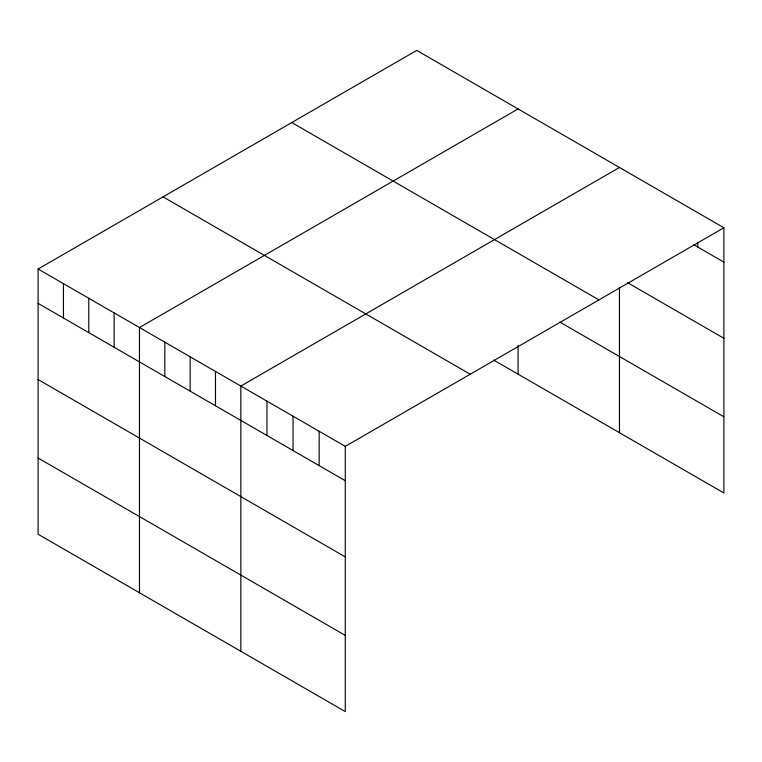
<?xml version="1.0" encoding="UTF-8"?>
<svg xmlns="http://www.w3.org/2000/svg" width="762" height="762" viewBox="0 0 762 762"><rect width="100%" height="100%" fill="white"/><g stroke="black" fill="none" stroke-linecap="round" stroke-linejoin="round"><path stroke-width="1.14" d="M38.1 269.015L345.281 446.361L345.281 711.584L38.1 534.238L38.1 269.015L416.719 50.416L723.9 227.762L723.9 492.985L493.757 360.121M518.093 108.937L139.465 327.536L139.465 592.76M619.458 167.469L240.84 386.058L240.84 651.281M345.281 446.361L723.9 227.762M693.772 244.735L723.9 262.128M627.497 282.645L723.9 338.309M291.779 122.549L598.951 299.904M559.651 321.974L723.9 416.804M163.049 196.872L470.221 374.228M38.1 303.371L345.281 480.717M38.1 379.552L345.281 556.908M38.1 458.048L345.281 635.394M697.792 242.306L697.792 247.05M619.458 287.522L619.458 432.692M518.093 345.31L518.093 374.161M319.173 431.282L319.173 465.649M293.056 416.214L293.056 450.571M266.948 401.136L266.948 435.493M215.494 371.427L215.494 405.794M190.157 356.797L190.157 391.154M164.811 342.167L164.811 376.523M114.129 312.906L114.129 347.262M88.783 298.275L88.783 332.632M63.446 283.645L63.446 318.002"/></g></svg>
